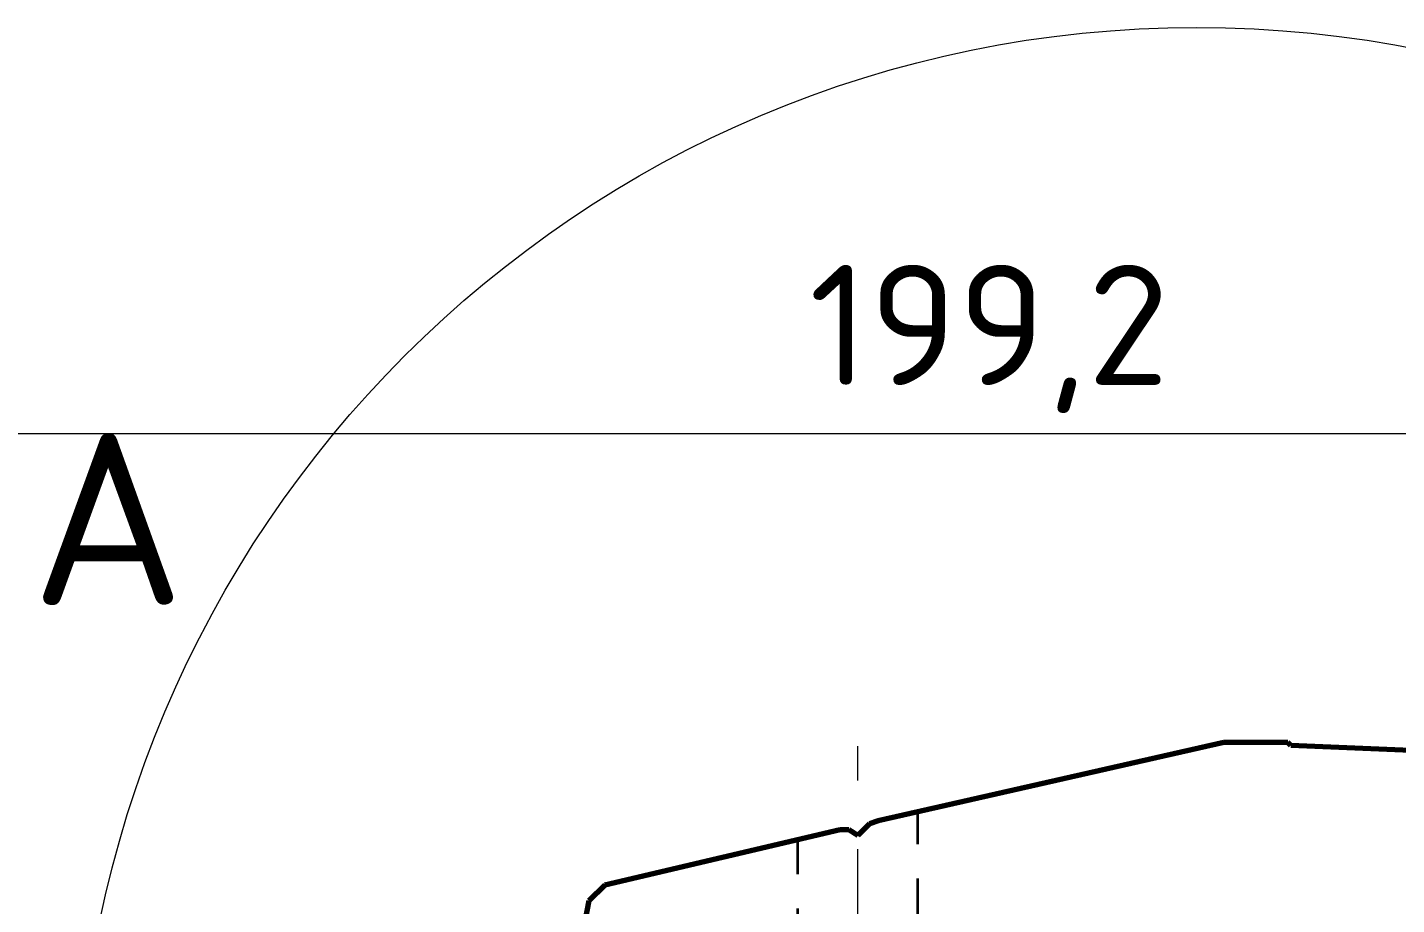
# Model space of a CAD drawing. Header units: millimetres. Extents: x 0 to 2382, y 0 to 420.
# Drawn here: x 136.58 to 176.47, y 348 to 373.54 of the extents above; entities that cross this region are included whole.
import ezdxf
from ezdxf.enums import TextEntityAlignment as Align

# ---------------------------------------------------------------- set-up
doc = ezdxf.new("R2010")
doc.units = ezdxf.units.MM
doc.linetypes.add('IRAM-E-TRAZOS', pattern=[5, 4, -1])
doc.linetypes.add('IRAM-F-TRAZO-PUNTO', pattern=[20, 15, -2, 1, -2])
for name, color, linetype, lineweight in [('01-VISIBLE', 7, 'CONTINUOUS', 70), ('02-OCULTA', 4, 'IRAM-E-TRAZOS', 35), ('03-EJE', 1, 'IRAM-F-TRAZO-PUNTO', 18), ('04-COTA', 3, 'CONTINUOUS', 18), ('06-TEXTO', 7, 'CONTINUOUS', 25), ('08-FINA', 5, 'CONTINUOUS', 18)]:
    doc.layers.add(name, color=color, linetype=linetype, lineweight=lineweight)
doc.styles.add('ISO3098', font='isocpeur.ttf')
doc.dimstyles.new('FLAMA-IRAM', dxfattribs={"dimtxt": 3.5, "dimasz": 3.5, "dimexe": 2, "dimexo": 1.5, "dimgap": 1, "dimtad": 1, "dimdec": 1, "dimtxsty": 'ISO3098', "dimblk": 'IRAM_FLECHA', "dimblk1": 'IRAM_FLECHA', "dimblk2": 'IRAM_FLECHA', "dimcen": 2.5, "dimclrd": 256, "dimclre": 256, "dimclrt": 256, "dimazin": 3, "dimtfac": 1, "dimtmove": 0, "dimatfit": 3, "dimlwd": 18, "dimlwe": 18})

# ---------------------------------------------------------------- blocks, each defined once
blk = doc.blocks.new('IRAM_FLECHA')
blk.add_solid([(0, 0), (-1, 0.125), (-1, -0.125)])

msp = doc.modelspace()

# ---------------------------------------------------------------- linework, layer by layer
at = {"layer": '01-VISIBLE'}
for p, q in [((171.44, 352.718), (161.365, 350.433)), ((173.3, 352.718), (171.44, 352.718)), ((173.385, 352.633), (173.3, 352.718)), ((179.48, 352.378), (173.385, 352.633)), ((161.11, 350.348), (160.77, 350.008)), ((161.365, 350.433), (161.11, 350.348)), ((160.26, 350.178), (153.405, 348.568)), ((160.515, 350.178), (160.26, 350.178)), ((160.77, 350.008), (160.515, 350.178)), ((153.405, 348.568), (152.94, 348.103)), ((152.94, 348.103), (152.77, 347.258))]:
    msp.add_line(p, q, dxfattribs=at)
at = {"layer": '02-OCULTA'}
for p, q in [((171.44, 352.718), (161.365, 350.433)), ((173.3, 352.718), (171.44, 352.718)), ((173.385, 352.633), (173.3, 352.718)), ((179.48, 352.378), (173.385, 352.633)), ((162.52, 339.759), (162.52, 350.695)), ((161.11, 350.348), (160.77, 350.008)), ((161.365, 350.433), (161.11, 350.348)), ((160.26, 350.178), (153.405, 348.568)), ((159.02, 338.884), (159.02, 349.887)), ((160.515, 350.178), (160.26, 350.178)), ((160.77, 350.008), (160.515, 350.178)), ((153.405, 348.568), (152.94, 348.103)), ((152.94, 348.103), (152.77, 347.258))]:
    msp.add_line(p, q, dxfattribs=at)
for points in [[(161.365, 350.433), (161.557, 350.476), (161.75, 350.52), (161.942, 350.564), (162.135, 350.607), (162.327, 350.651), (162.52, 350.695)], [(162.52, 350.695), (162.327, 350.651), (162.135, 350.607), (161.942, 350.564), (161.75, 350.52), (161.557, 350.476), (161.365, 350.433)], [(160.77, 350.008), (160.827, 350.064), (160.883, 350.121), (160.94, 350.178), (160.997, 350.234), (161.053, 350.291), (161.11, 350.348)], [(161.11, 350.348), (161.053, 350.291), (160.997, 350.234), (160.94, 350.178), (160.883, 350.121), (160.827, 350.064), (160.77, 350.008)], [(161.11, 350.348), (161.152, 350.362), (161.195, 350.376), (161.237, 350.39), (161.28, 350.404), (161.322, 350.419), (161.365, 350.433)], [(161.365, 350.433), (161.322, 350.419), (161.28, 350.404), (161.237, 350.39), (161.195, 350.376), (161.152, 350.362), (161.11, 350.348)], [(160.26, 350.178), (160.053, 350.129), (159.847, 350.081), (159.64, 350.032), (159.433, 349.984), (159.227, 349.935), (159.02, 349.887)], [(159.02, 349.887), (159.227, 349.935), (159.433, 349.984), (159.64, 350.032), (159.847, 350.081), (160.053, 350.129), (160.26, 350.178)], [(160.515, 350.178), (160.472, 350.178), (160.43, 350.178), (160.387, 350.178), (160.345, 350.178), (160.302, 350.178), (160.26, 350.178)], [(160.26, 350.178), (160.302, 350.178), (160.345, 350.178), (160.387, 350.178), (160.43, 350.178), (160.472, 350.178), (160.515, 350.178)], [(160.515, 350.178), (160.557, 350.149), (160.6, 350.121), (160.642, 350.093), (160.685, 350.064), (160.727, 350.036), (160.77, 350.008)], [(160.77, 350.008), (160.727, 350.036), (160.685, 350.064), (160.642, 350.093), (160.6, 350.121), (160.557, 350.149), (160.515, 350.178)]]:
    msp.add_lwpolyline(points, dxfattribs=at)
at = {"layer": '03-EJE'}
msp.add_line((160.77, 174.613), (160.77, 354.218), dxfattribs=at)
at = {"layer": '08-FINA'}
msp.add_circle((170.645, 340.915), 32.625, dxfattribs=at)

# ---------------------------------------------------------------- texts
at = {"layer": '06-TEXTO', "style": 'ISO3098'}
msp.add_text('A', height=5, dxfattribs=at).set_placement((138.927, 359.228), align=Align.MIDDLE_CENTER)

# ---------------------------------------------------------------- dimensions: what is measured, and where the dimension line sits
at = {"layer": '04-COTA'}
msp.add_linear_dim(base=(114.795, 361.718), p1=(114.795, 352.718), p2=(214.405, 352.718), dimstyle='FLAMA-IRAM', override={"dimlfac": 2}, dxfattribs=at).render()

doc.saveas('drawing.dxf')
